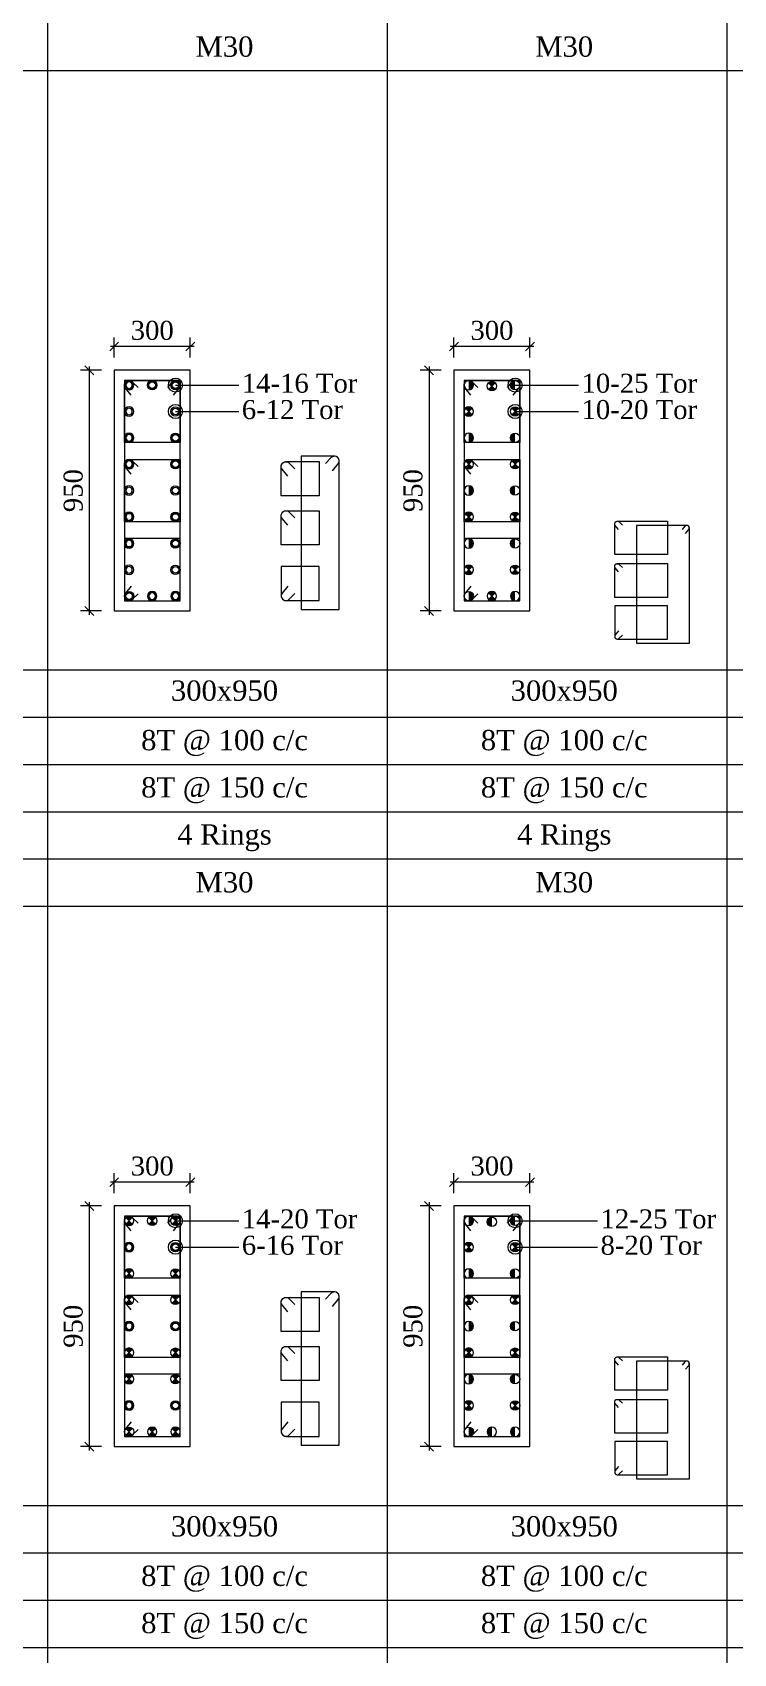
# Model space of a CAD drawing. Header units: metres. Extents: x 95882 to 260884, y 3603 to 81317.
# Drawn here: x 188625 to 191392, y 22956 to 29357 of the extents above; entities that cross this region are included whole.
import ezdxf
from ezdxf.enums import TextEntityAlignment as Align

# ---------------------------------------------------------------- set-up
doc = ezdxf.new("R2010")
doc.units = ezdxf.units.M
doc.header["$LTSCALE"] = 0.05
doc.header["$MEASUREMENT"] = 0
doc.header["$PDMODE"] = 34
doc.header["$PDSIZE"] = -2.5
doc.layers.get('0').update_dxf_attribs({"linetype": 'CONTINUOUS', "lineweight": 0})
doc.layers.get('DEFPOINTS').update_dxf_attribs({"linetype": 'CONTINUOUS'})
for name, color, linetype, lineweight in [('S-DIM-R', 7, 'CONTINUOUS', 9), ('S-SECTION', 5, 'CONTINUOUS', 5), ('S-SECTION MARK', 124, 'CONTINUOUS', 0), ('S-SHEET', 251, 'CONTINUOUS', 0), ('S-STEEL COL_DIA', 1, 'CONTINUOUS', 9), ('S-STEEL RING', 1, 'CONTINUOUS', 9), ('S-TEXT', 7, 'CONTINUOUS', 0), ('S-TEXT COL SIZE', 7, 'CONTINUOUS', 15), ('S-TEXT MIX', 1, 'CONTINUOUS', 15), ('S-TEXT RINGS', 7, 'CONTINUOUS', 15)]:
    doc.layers.add(name, color=color, linetype=linetype, lineweight=lineweight)
doc.styles.add('AAPL-ADRESS tahoma', font='tahoma.ttf')
doc.styles.add('S-ROMANS', font='times.ttf')
doc.styles.get("Standard").update_dxf_attribs({"font": 'times.ttf'})
doc.styles.add('TEXT', font='times.ttf')
doc.dimstyles.new('75mm', dxfattribs={"dimscale": 140, "dimtxt": 1, "dimasz": 0.35, "dimexe": 0.5, "dimexo": 1, "dimgap": 0.01, "dimtad": 0, "dimdec": 0, "dimzin": 12, "dimdsep": 46, "dimtxsty": 'AAPL-ADRESS tahoma', "dimblk": 'OBLIQUE', "dimcen": 0.35, "dimdle": 0.01, "dimse1": 1, "dimse2": 1, "dimclrd": 256, "dimclre": 256, "dimclrt": 256, "dimadec": 0, "dimazin": 3, "dimtfac": 1, "dimtdec": 0, "dimtmove": 1, "dimatfit": 3, "dimldrblk": 'DOTSMALL', "dimfxl": 1, "dimtolj": 1, "dimtzin": 0, "dimarcsym": 1})
doc.dimstyles.new('S_DIM', dxfattribs={"dimtxt": 75, "dimasz": 35, "dimexe": 35, "dimexo": 50, "dimgap": 25, "dimtad": 1, "dimdec": 0, "dimzin": 0, "dimdsep": 46, "dimtxsty": 'Standard', "dimblk": 'OBLIQUE', "dimcen": 0.09, "dimdle": 15, "dimclrd": 256, "dimclre": 256, "dimclrt": 256, "dimadec": 0, "dimazin": 0, "dimtfac": 1, "dimtdec": 0, "dimtofl": 0, "dimtmove": 0, "dimatfit": 3, "dimfxl": 1, "dimtolj": 1, "dimtzin": 0, "dimlwd": -1, "dimlwe": -1, "dimarcsym": 0})

# ---------------------------------------------------------------- blocks, each defined once
blk = doc.blocks.new('_Oblique')
at = {"color": 0, "linetype": 'ByBlock', "lineweight": -2}
blk.add_line((-0.5, -0.5), (0.5, 0.5), dxfattribs=at)
blk = doc.blocks.new('*D522')
at = {"layer": 'DEFPOINTS', "color": 0, "transparency": 16777216}
for p in [(188947.8, 24722.9, -0.1), (188849.6, 23772.9), (188947.8, 23772.9, -0.1)]:
    blk.add_point(p, dxfattribs=at)
at = {"layer": 'S-DIM-R', "transparency": 16777216}
for p, q in [((188897.8, 24722.9), (188814.6, 24722.9)), ((188849.6, 24737.9), (188849.6, 23757.9)), ((188897.8, 23772.9), (188814.6, 23772.9))]:
    blk.add_line(p, q, dxfattribs=at)
at = {"layer": 'S-DIM-R', "transparency": 16777216, "xscale": 35, "yscale": 35, "zscale": 35}
for p, rotation in [((188849.6, 24722.9), 90), ((188849.6, 23772.9), 270)]:
    blk.add_blockref('_Oblique', p, dxfattribs=dict(at, rotation=rotation))
at = {"layer": 'S-DIM-R', "transparency": 16777216, "insert": (188786.3, 24247.9), "char_height": 75, "attachment_point": 5, "rotation": 90}
blk.add_mtext('\\A1;950', dxfattribs=at)
blk = doc.blocks.new('*D523')
at = {"layer": 'DEFPOINTS', "color": 0, "transparency": 16777216}
for p in [(188947.8, 24817.1), (188947.8, 24722.9, 0), (189247.8, 24722.9, 0)]:
    blk.add_point(p, dxfattribs=at)
at = {"layer": 'S-DIM-R', "transparency": 16777216}
for p, q in [((188947.8, 24772.9), (188947.8, 24852.1)), ((189247.8, 24772.9), (189247.8, 24852.1)), ((189262.8, 24817.1), (188932.8, 24817.1))]:
    blk.add_line(p, q, dxfattribs=at)
at = {"layer": 'S-DIM-R', "transparency": 16777216, "xscale": 35, "yscale": 35, "zscale": 35, "rotation": 180}
blk.add_blockref('_Oblique', (188947.8, 24817.1), dxfattribs=at)
at = {"layer": 'S-DIM-R', "transparency": 16777216, "xscale": 35, "yscale": 35, "zscale": 35}
blk.add_blockref('_Oblique', (189247.8, 24817.1), dxfattribs=at)
at = {"layer": 'S-DIM-R', "transparency": 16777216, "insert": (189097.8, 24880.2), "char_height": 75, "attachment_point": 5}
blk.add_mtext('\\A1;300', dxfattribs=at)
blk = doc.blocks.new('*U4')
at = {"layer": 'S-STEEL COL_DIA'}
h = blk.add_hatch(color=256, dxfattribs=at)
h.dxf.hatch_style = 1
h.paths.add_polyline_path([(0, 0), (0, -18.5, 0.198912), (13, -13)])
h.paths.add_polyline_path([(0, 0), (-13, -13, 0.198912), (0, -18.5)])
h.paths.add_polyline_path([(0, 18.5, 0.198912), (-13, 13), (0, 0)])
h.paths.add_polyline_path([(13, 13, 0.198912), (0, 18.5), (0, 0)])
at = {"layer": 'S-STEEL COL_DIA', "lineweight": 5}
for p, q in [((-13, 13), (13, -13)), ((13, 13), (-13, -13))]:
    blk.add_line(p, q, dxfattribs=at)
blk.add_circle((0, 0), 18.5, dxfattribs=at)
blk = doc.blocks.new('*U5')
at = {"layer": 'S-STEEL COL_DIA'}
h = blk.add_hatch(color=256, dxfattribs=at)
h.dxf.hatch_style = 1
h.paths.add_polyline_path([(-18.5, 0, 1), (18.5, 0, 1)])
h.paths.add_polyline_path([(13, 0, -1), (-13, 0, -1)], flags=16)
at = {"layer": 'S-STEEL COL_DIA', "lineweight": 5}
for radius in [18.5, 13]:
    blk.add_circle((0, 0), radius, dxfattribs=at)
blk = doc.blocks.new('*D530')
at = {"layer": 'DEFPOINTS', "color": 0, "transparency": 16777216}
for p in [(190288.4, 24722.9, -0.1), (190190.2, 23772.9), (190288.4, 23772.9, -0.1)]:
    blk.add_point(p, dxfattribs=at)
at = {"layer": 'S-DIM-R', "transparency": 16777216}
for p, q in [((190238.4, 24722.9), (190155.2, 24722.9)), ((190190.2, 24737.9), (190190.2, 23757.9)), ((190238.4, 23772.9), (190155.2, 23772.9))]:
    blk.add_line(p, q, dxfattribs=at)
at = {"layer": 'S-DIM-R', "transparency": 16777216, "xscale": 35, "yscale": 35, "zscale": 35}
for p, rotation in [((190190.2, 24722.9), 90), ((190190.2, 23772.9), 270)]:
    blk.add_blockref('_Oblique', p, dxfattribs=dict(at, rotation=rotation))
at = {"layer": 'S-DIM-R', "transparency": 16777216, "insert": (190126.9, 24247.9), "char_height": 75, "attachment_point": 5, "rotation": 90}
blk.add_mtext('\\A1;950', dxfattribs=at)
blk = doc.blocks.new('*D531')
at = {"layer": 'DEFPOINTS', "color": 0, "transparency": 16777216}
for p in [(190288.4, 24817.1), (190288.4, 24722.9, 0), (190588.4, 24722.9, 0)]:
    blk.add_point(p, dxfattribs=at)
at = {"layer": 'S-DIM-R', "transparency": 16777216}
for p, q in [((190288.4, 24772.9), (190288.4, 24852.1)), ((190588.4, 24772.9), (190588.4, 24852.1)), ((190603.4, 24817.1), (190273.4, 24817.1))]:
    blk.add_line(p, q, dxfattribs=at)
at = {"layer": 'S-DIM-R', "transparency": 16777216, "xscale": 35, "yscale": 35, "zscale": 35, "rotation": 180}
blk.add_blockref('_Oblique', (190288.4, 24817.1), dxfattribs=at)
at = {"layer": 'S-DIM-R', "transparency": 16777216, "xscale": 35, "yscale": 35, "zscale": 35}
blk.add_blockref('_Oblique', (190588.4, 24817.1), dxfattribs=at)
at = {"layer": 'S-DIM-R', "transparency": 16777216, "insert": (190438.4, 24880.2), "char_height": 75, "attachment_point": 5}
blk.add_mtext('\\A1;300', dxfattribs=at)
blk = doc.blocks.new('*U6')
at = {"layer": 'S-STEEL COL_DIA'}
h = blk.add_hatch(color=256, dxfattribs=at)
h.dxf.hatch_style = 1
h.paths.add_polyline_path([(0, 18.5, 0.414214), (-18.5, 0, 0.414214), (0, -18.5)])
at = {"layer": 'S-STEEL COL_DIA', "lineweight": 5}
blk.add_circle((0, 0), 18.5, dxfattribs=at)
blk = doc.blocks.new('*D572')
at = {"layer": 'DEFPOINTS', "color": 0, "transparency": 16777216}
for p in [(188947.8, 28022.5, -0.1), (188849.6, 27072.5), (188947.8, 27072.5, -0.1)]:
    blk.add_point(p, dxfattribs=at)
at = {"layer": 'S-DIM-R', "transparency": 16777216}
for p, q in [((188849.6, 28037.5), (188849.6, 27057.5)), ((188897.8, 28022.5), (188814.6, 28022.5)), ((188897.8, 27072.5), (188814.6, 27072.5))]:
    blk.add_line(p, q, dxfattribs=at)
at = {"layer": 'S-DIM-R', "transparency": 16777216, "xscale": 35, "yscale": 35, "zscale": 35}
for p, rotation in [((188849.6, 28022.5), 90), ((188849.6, 27072.5), 270)]:
    blk.add_blockref('_Oblique', p, dxfattribs=dict(at, rotation=rotation))
at = {"layer": 'S-DIM-R', "transparency": 16777216, "insert": (188786.3, 27547.5), "char_height": 75, "attachment_point": 5, "rotation": 90}
blk.add_mtext('\\A1;950', dxfattribs=at)
blk = doc.blocks.new('*D573')
at = {"layer": 'DEFPOINTS', "color": 0, "transparency": 16777216}
for p in [(188947.8, 28116.7), (188947.8, 28022.5, 0), (189247.8, 28022.5, 0)]:
    blk.add_point(p, dxfattribs=at)
at = {"layer": 'S-DIM-R', "transparency": 16777216}
for p, q in [((189262.8, 28116.7), (188932.8, 28116.7)), ((188947.8, 28072.5), (188947.8, 28151.7)), ((189247.8, 28072.5), (189247.8, 28151.7))]:
    blk.add_line(p, q, dxfattribs=at)
at = {"layer": 'S-DIM-R', "transparency": 16777216, "xscale": 35, "yscale": 35, "zscale": 35, "rotation": 180}
blk.add_blockref('_Oblique', (188947.8, 28116.7), dxfattribs=at)
at = {"layer": 'S-DIM-R', "transparency": 16777216, "xscale": 35, "yscale": 35, "zscale": 35}
blk.add_blockref('_Oblique', (189247.8, 28116.7), dxfattribs=at)
at = {"layer": 'S-DIM-R', "transparency": 16777216, "insert": (189097.8, 28179.8), "char_height": 75, "attachment_point": 5}
blk.add_mtext('\\A1;300', dxfattribs=at)
blk = doc.blocks.new('*U7')
at = {"layer": 'S-STEEL COL_DIA', "lineweight": 5}
for radius in [18.5, 13, 13]:
    blk.add_circle((0, 0), radius, dxfattribs=at)
blk = doc.blocks.new('*D557')
at = {"layer": 'DEFPOINTS', "color": 0, "transparency": 16777216}
for p in [(190288.4, 28022.5, -0.1), (190190.2, 27072.5), (190288.4, 27072.5, -0.1)]:
    blk.add_point(p, dxfattribs=at)
at = {"layer": 'S-DIM-R', "transparency": 16777216}
for p, q in [((190190.2, 28037.5), (190190.2, 27057.5)), ((190238.4, 28022.5), (190155.2, 28022.5)), ((190238.4, 27072.5), (190155.2, 27072.5))]:
    blk.add_line(p, q, dxfattribs=at)
at = {"layer": 'S-DIM-R', "transparency": 16777216, "xscale": 35, "yscale": 35, "zscale": 35}
for p, rotation in [((190190.2, 28022.5), 90), ((190190.2, 27072.5), 270)]:
    blk.add_blockref('_Oblique', p, dxfattribs=dict(at, rotation=rotation))
at = {"layer": 'S-DIM-R', "transparency": 16777216, "insert": (190126.9, 27547.5), "char_height": 75, "attachment_point": 5, "rotation": 90}
blk.add_mtext('\\A1;950', dxfattribs=at)
blk = doc.blocks.new('*D556')
at = {"layer": 'DEFPOINTS', "color": 0, "transparency": 16777216}
for p in [(190288.4, 28116.7), (190288.4, 28022.5, 0), (190588.4, 28022.5, 0)]:
    blk.add_point(p, dxfattribs=at)
at = {"layer": 'S-DIM-R', "transparency": 16777216}
for p, q in [((190603.4, 28116.7), (190273.4, 28116.7)), ((190288.4, 28072.5), (190288.4, 28151.7)), ((190588.4, 28072.5), (190588.4, 28151.7))]:
    blk.add_line(p, q, dxfattribs=at)
at = {"layer": 'S-DIM-R', "transparency": 16777216, "xscale": 35, "yscale": 35, "zscale": 35, "rotation": 180}
blk.add_blockref('_Oblique', (190288.4, 28116.7), dxfattribs=at)
at = {"layer": 'S-DIM-R', "transparency": 16777216, "xscale": 35, "yscale": 35, "zscale": 35}
blk.add_blockref('_Oblique', (190588.4, 28116.7), dxfattribs=at)
at = {"layer": 'S-DIM-R', "transparency": 16777216, "insert": (190438.4, 28179.8), "char_height": 75, "attachment_point": 5}
blk.add_mtext('\\A1;300', dxfattribs=at)

msp = doc.modelspace()

# ---------------------------------------------------------------- linework, layer by layer
at = {"layer": 'S-SECTION', "elevation": 0}
for points in [[(188947.8, 27072.5), (189247.8, 27072.5), (189247.8, 28022.5), (188947.8, 28022.5)], [(190288.4, 27072.5), (190588.4, 27072.5), (190588.4, 28022.5), (190288.4, 28022.5)], [(188947.8, 23772.9), (189247.8, 23772.9), (189247.8, 24722.9), (188947.8, 24722.9)], [(190288.4, 23772.9), (190588.4, 23772.9), (190588.4, 24722.9), (190288.4, 24722.9)]]:
    msp.add_lwpolyline(points, close=True, dxfattribs=at)
at = {"layer": 'S-SHEET'}
for p, q in [((188684.4, 49003.5, 0), (188684.4, 9408.8, -0.1)), ((188684.4, 49003.5, 0), (188684.4, 9408.8, -0.1)), ((188684.4, 49003.5, 0), (188684.4, 9408.8, -0.1)), ((188684.4, 49003.5, 0), (188684.4, 9408.8, -0.1)), ((188684.4, 49003.5, 0), (188684.4, 9408.8, 0)), ((188684.4, 49003.5, 0), (188684.4, 9408.8, 0)), ((188684.4, 49003.5, 0.1), (188684.4, 9408.8, 0)), ((188684.4, 49003.5, 0.1), (188684.4, 9408.8, 0)), ((188684.4, 49003.5, 0), (188684.4, 9408.8, 0)), ((188684.4, 49003.5, 0), (188684.4, 9408.8, 0)), ((188684.4, 49003.5, 0.1), (188684.4, 9408.8, 0)), ((188684.4, 49003.5, 0.1), (188684.4, 9408.8, 0)), ((188684.4, 49003.5, 0), (188684.4, 9408.8, 0)), ((188684.4, 49003.5, 0), (188684.4, 9408.8, 0)), ((188684.4, 49003.5, 0.1), (188684.4, 9408.8, 0)), ((190025, 49003.5, 0), (190025, 9408.8, 0)), ((190025, 49003.5, 0), (190025, 9408.8, 0)), ((190025, 49003.5, 0.1), (190025, 9408.8, 0)), ((190025, 49003.5, 0.1), (190025, 9408.8, 0)), ((190025, 49003.5, 0.1), (190025, 9408.8, 0.1)), ((190025, 49003.5, 0.1), (190025, 9408.8, 0.1)), ((190025, 49003.5, 0.1), (190025, 9408.8, 0.1)), ((190025, 49003.5, 0.1), (190025, 9408.8, 0.1)), ((190025, 49003.5, 0.1), (190025, 9408.8, 0.1)), ((190025, 49003.5, 0.1), (190025, 9408.8, 0.1)), ((190025, 49003.5, 0.1), (190025, 9408.8, 0.1)), ((190025, 49003.5, 0.1), (190025, 9408.8, 0.1)), ((190025, 49003.5, 0.1), (190025, 9408.8, 0.1)), ((190025, 49003.5, 0.1), (190025, 9408.8, 0.1)), ((190025, 49003.5, 0.1), (190025, 9408.8, 0.1)), ((191365.5, 49003.5, 0.1), (191365.5, 9408.8, 0.1)), ((191365.5, 49003.5, 0.1), (191365.5, 9408.8, 0.1)), ((191365.5, 49003.5, 0.1), (191365.5, 9408.8, 0.1)), ((191365.5, 49003.5, 0.1), (191365.5, 9408.8, 0.1)), ((191365.5, 49003.5, 0.2), (191365.5, 9408.8, 0.2)), ((191365.5, 49003.5, 0.2), (191365.5, 9408.8, 0.2)), ((191365.5, 49003.5, 0.2), (191365.5, 9408.8, 0.2)), ((191365.5, 49003.5, 0.2), (191365.5, 9408.8, 0.2)), ((191365.5, 49003.5, 0.2), (191365.5, 9408.8, 0.2)), ((191365.5, 49003.5, 0.2), (191365.5, 9408.8, 0.2)), ((191365.5, 49003.5, 0.2), (191365.5, 9408.8, 0.2)), ((191365.5, 49003.5, 0.2), (191365.5, 9408.8, 0.2)), ((191365.5, 49003.5, 0.2), (191365.5, 9408.8, 0.2)), ((191365.5, 49003.5, 0.2), (191365.5, 9408.8, 0.2)), ((191365.5, 49003.5, 0.2), (191365.5, 9408.8, 0.2)), ((177084.5, 29206.1, 0), (198068.5, 29206.1, -0.1)), ((177084.5, 26839.6, 0), (198068.5, 26839.6, -0.1)), ((177084.5, 26653.5, 0), (198068.5, 26653.5, -0.1)), ((177084.5, 26653.5, 0), (198068.5, 26653.5, -0.1)), ((177084.5, 26466.4, 0), (198068.5, 26466.4, -0.1)), ((177691.8, 26279.8, 0), (198068.5, 26279.8, -0.1)), ((177084.5, 26093.2, 0), (198068.5, 26093.2, -0.1)), ((177084.5, 23540, 0), (198068.5, 23540, -0.1)), ((177084.5, 23353.9, 0), (198068.5, 23353.9, -0.1)), ((177084.5, 23353.9, 0), (198068.5, 23353.9, -0.1)), ((177084.5, 23166.8, 0), (198068.5, 23166.8, -0.1)), ((177691.8, 22980.2, 0), (198068.5, 22980.2, -0.1))]:
    msp.add_line(p, q, dxfattribs=at)
at = {"layer": 'S-SHEET', "color": 0}
msp.add_line((177084.5, 25906.6, 0), (198068.5, 25906.6, -0.1), dxfattribs=at)
at = {"layer": 'S-STEEL RING'}
for points, elevation in [([(189181.2, 27925), (189203.6, 27952.3, 0.633211), (189189.4, 27982.5), (188987.8, 27982.5), (188987.8, 27112.5), (189207.8, 27112.5), (189207.8, 27964, 0.666768), (189176.4, 27977.1), (189158.5, 27954.5)], -0.1), ([(190521.8, 27925), (190544.2, 27952.3, 0.633211), (190529.9, 27982.5), (190328.4, 27982.5), (190328.4, 27112.5), (190548.4, 27112.5), (190548.4, 27964, 0.666768), (190517, 27977.1), (190499.1, 27954.5)], 0), ([(189809, 27625.6), (189831.4, 27653, 0.633211), (189817.2, 27683.1), (189685.6, 27683.1), (189685.6, 27078.4), (189835.6, 27078.4), (189835.6, 27664.7, 0.666768), (189804.2, 27677.8), (189781.3, 27655.1)], 0), ([(189809, 27625.6), (189831.4, 27653, 0.633211), (189817.2, 27683.1), (189685.6, 27683.1), (189685.6, 27078.4), (189835.6, 27078.4), (189835.6, 27664.7, 0.666768), (189804.2, 27677.8), (189781.3, 27655.1)], 0.1), ([(191202.4, 27377.9), (191215.1, 27393.3, 0.633211), (191207, 27410.2), (191009.3, 27410.2), (191009.3, 26945), (191217.4, 26945), (191217.4, 27399.9, 0.666768), (191199.7, 27407.2), (191189.7, 27394.5)], -0.1), ([(189181.2, 24625.4), (189203.6, 24652.8, 0.633211), (189189.4, 24682.9), (188987.8, 24682.9), (188987.8, 23812.9), (189207.8, 23812.9), (189207.8, 24664.5, 0.666768), (189176.4, 24677.6), (189158.5, 24654.9)], -0.1), ([(190521.8, 24625.4), (190544.2, 24652.8, 0.633211), (190529.9, 24682.9), (190328.4, 24682.9), (190328.4, 23812.9), (190548.4, 23812.9), (190548.4, 24664.5, 0.666768), (190517, 24677.6), (190499.1, 24654.9)], 0), ([(189809, 24326.1), (189831.4, 24353.4, 0.633211), (189817.2, 24383.6), (189685.6, 24383.6), (189685.6, 23778.8), (189835.6, 23778.8), (189835.6, 24365.1, 0.666768), (189804.2, 24378.2), (189781.3, 24355.6)], 0), ([(189809, 24326.1), (189831.4, 24353.4, 0.633211), (189817.2, 24383.6), (189685.6, 24383.6), (189685.6, 23778.8), (189835.6, 23778.8), (189835.6, 24365.1, 0.666768), (189804.2, 24378.2), (189781.3, 24355.6)], 0.1), ([(191202.4, 24078.3), (191215.1, 24093.7, 0.633211), (191207, 24110.7), (191009.3, 24110.7), (191009.3, 23645.4), (191217.4, 23645.4), (191217.4, 24100.3, 0.666768), (191199.7, 24107.7), (191189.7, 24094.9)], -0.1)]:
    msp.add_lwpolyline(points, format="xyb", dxfattribs=dict(at, elevation=elevation))
at = {"layer": 'S-STEEL RING', "color": 3}
for points, elevation in [([(189014.4, 27925), (188992, 27952.3, -0.633211), (189006.3, 27982.5), (189207.8, 27982.5), (189207.8, 27737.1), (188987.8, 27737.1), (188987.8, 27964, -0.666768), (189019.3, 27977.1), (189042.1, 27954.5)], -0.1), ([(190355, 27925), (190332.6, 27952.3, -0.633211), (190346.9, 27982.5), (190548.4, 27982.5), (190548.4, 27737.1), (190328.4, 27737.1), (190328.4, 27964, -0.666768), (190359.8, 27977.1), (190382.7, 27954.5)], 0), ([(189014.4, 27612.6), (188992, 27639.9, -0.633211), (189006.3, 27670.1), (189207.8, 27670.1), (189207.8, 27424.7), (188987.8, 27424.7), (188987.8, 27651.6, -0.666768), (189019.3, 27664.7), (189042.1, 27642.1)], -0.1), ([(189633.5, 27604.3), (189611.1, 27631.6, -0.633211), (189625.4, 27661.8), (189756.9, 27661.8), (189756.9, 27527.3), (189606.9, 27527.3), (189606.9, 27643.3, -0.666768), (189638.4, 27656.4), (189661.2, 27633.8)], 0), ([(190355, 27612.6), (190332.6, 27639.9, -0.633211), (190346.9, 27670.1), (190548.4, 27670.1), (190548.4, 27424.7), (190328.4, 27424.7), (190328.4, 27651.6, -0.666768), (190359.8, 27664.7), (190382.7, 27642.1)], 0), ([(189633.5, 27410.5), (189611.1, 27437.9, -0.633211), (189625.4, 27468), (189756.9, 27468), (189756.9, 27333.5), (189606.9, 27333.5), (189606.9, 27449.6, -0.666768), (189638.4, 27462.7), (189661.2, 27440)], 0), ([(190937.8, 27394.3), (190925.2, 27409.7, -0.633211), (190933.2, 27426.6), (191131, 27426.6), (191131, 27295), (190922.9, 27295), (190922.9, 27416.2, -0.666768), (190940.6, 27423.6), (190953.4, 27410.9)], -0.1), ([(189014.4, 27170), (188992, 27142.6, 0.633211), (189006.3, 27112.5), (189207.8, 27112.5), (189207.8, 27357.9), (188987.8, 27357.9), (188987.8, 27130.9, 0.666768), (189019.3, 27117.8), (189042.1, 27140.5)], -0.1), ([(190355, 27170), (190332.6, 27142.6, 0.633211), (190346.9, 27112.5), (190548.4, 27112.5), (190548.4, 27357.9), (190328.4, 27357.9), (190328.4, 27130.9, 0.666768), (190359.8, 27117.8), (190382.7, 27140.5)], 0), ([(189633.5, 27170.5), (189611.1, 27143.1, 0.633211), (189625.4, 27113), (189756.9, 27113), (189756.9, 27247.5), (189606.9, 27247.5), (189606.9, 27131.4, 0.666768), (189638.4, 27118.3), (189661.2, 27141)], 0), ([(190937.8, 27226.7), (190925.2, 27242.1, -0.633211), (190933.2, 27259.1), (191131, 27259.1), (191131, 27124.9), (190922.9, 27124.9), (190922.9, 27248.7, -0.666768), (190940.6, 27256.1), (190953.4, 27243.3)], -0.1), ([(190937.8, 26993.7), (190925.2, 26978.3, 0.633211), (190933.2, 26961.4), (191131, 26961.4), (191131, 27093), (190922.9, 27093), (190922.9, 26971.8, 0.666768), (190940.6, 26964.4), (190953.4, 26977.1)], -0.1), ([(189014.4, 24625.4), (188992, 24652.8, -0.633211), (189006.3, 24682.9), (189207.8, 24682.9), (189207.8, 24437.5), (188987.8, 24437.5), (188987.8, 24664.5, -0.666768), (189019.3, 24677.6), (189042.1, 24654.9)], -0.1), ([(190355, 24625.4), (190332.6, 24652.8, -0.633211), (190346.9, 24682.9), (190548.4, 24682.9), (190548.4, 24437.5), (190328.4, 24437.5), (190328.4, 24664.5, -0.666768), (190359.8, 24677.6), (190382.7, 24654.9)], 0), ([(189014.4, 24313), (188992, 24340.4, -0.633211), (189006.3, 24370.5), (189207.8, 24370.5), (189207.8, 24125.1), (188987.8, 24125.1), (188987.8, 24352.1, -0.666768), (189019.3, 24365.2), (189042.1, 24342.5)], -0.1), ([(189633.5, 24304.7), (189611.1, 24332.1, -0.633211), (189625.4, 24362.2), (189756.9, 24362.2), (189756.9, 24227.7), (189606.9, 24227.7), (189606.9, 24343.8, -0.666768), (189638.4, 24356.9), (189661.2, 24334.2)], 0), ([(190355, 24313), (190332.6, 24340.4, -0.633211), (190346.9, 24370.5), (190548.4, 24370.5), (190548.4, 24125.1), (190328.4, 24125.1), (190328.4, 24352.1, -0.666768), (190359.8, 24365.2), (190382.7, 24342.5)], 0), ([(189633.5, 24111), (189611.1, 24138.3, -0.633211), (189625.4, 24168.5), (189756.9, 24168.5), (189756.9, 24034), (189606.9, 24034), (189606.9, 24150, -0.666768), (189638.4, 24163.1), (189661.2, 24140.5)], 0), ([(190937.8, 24094.7), (190925.2, 24110.1, -0.633211), (190933.2, 24127.1), (191131, 24127.1), (191131, 23995.4), (190922.9, 23995.4), (190922.9, 24116.7, -0.666768), (190940.6, 24124), (190953.4, 24111.3)], -0.1), ([(189014.4, 23870.4), (188992, 23843.1, 0.633211), (189006.3, 23812.9), (189207.8, 23812.9), (189207.8, 24058.3), (188987.8, 24058.3), (188987.8, 23831.4, 0.666768), (189019.3, 23818.3), (189042.1, 23840.9)], -0.1), ([(190355, 23870.4), (190332.6, 23843.1, 0.633211), (190346.9, 23812.9), (190548.4, 23812.9), (190548.4, 24058.3), (190328.4, 24058.3), (190328.4, 23831.4, 0.666768), (190359.8, 23818.3), (190382.7, 23840.9)], 0), ([(189633.5, 23870.9), (189611.1, 23843.6, 0.633211), (189625.4, 23813.4), (189756.9, 23813.4), (189756.9, 23947.9), (189606.9, 23947.9), (189606.9, 23831.9, 0.666768), (189638.4, 23818.8), (189661.2, 23841.4)], 0), ([(190937.8, 23927.1), (190925.2, 23942.5, -0.633211), (190933.2, 23959.5), (191131, 23959.5), (191131, 23825.3), (190922.9, 23825.3), (190922.9, 23949.1, -0.666768), (190940.6, 23956.5), (190953.4, 23943.8)], -0.1), ([(190937.8, 23694.2), (190925.2, 23678.8, 0.633211), (190933.2, 23661.8), (191131, 23661.8), (191131, 23793.5), (190922.9, 23793.5), (190922.9, 23672.2, 0.666768), (190940.6, 23664.8), (190953.4, 23677.6)], -0.1)]:
    msp.add_lwpolyline(points, format="xyb", dxfattribs=dict(at, elevation=elevation))

# ---------------------------------------------------------------- block references
at = {"layer": 'S-STEEL COL_DIA', "xscale": -1}
for name, p in [('*U5', (189006.3, 27964, -0.1)), ('*U6', (190346.9, 27964, 0)), ('*U7', (189006.3, 27859.9, -0.1)), ('*U4', (190346.9, 27859.9, 0)), ('*U5', (189006.3, 27755.8, -0.1)), ('*U6', (190346.9, 27755.8, 0)), ('*U5', (189006.3, 27651.6, -0.1)), ('*U4', (190346.9, 27651.6, 0)), ('*U7', (189006.3, 27547.5, -0.1)), ('*U6', (190346.9, 27547.5, 0)), ('*U5', (189006.3, 27443.4, -0.1)), ('*U4', (190346.9, 27443.4, 0)), ('*U5', (189006.3, 27339.2, -0.1)), ('*U6', (190346.9, 27339.2, 0)), ('*U7', (189006.3, 27235.1, -0.1)), ('*U4', (190346.9, 27235.1, 0)), ('*U4', (189006.3, 24664.5, -0.1)), ('*U6', (190346.9, 24664.5, 0)), ('*U5', (189006.3, 24560.3, -0.1)), ('*U4', (190346.9, 24560.3, 0)), ('*U4', (189006.3, 24456.2, -0.1)), ('*U6', (190346.9, 24456.2, 0)), ('*U4', (189006.3, 24352.1, -0.1)), ('*U4', (190346.9, 24352.1, 0)), ('*U5', (189006.3, 24247.9, -0.1)), ('*U6', (190346.9, 24247.9, 0)), ('*U4', (189006.3, 24143.8, -0.1)), ('*U4', (190346.9, 24143.8, 0)), ('*U4', (189006.3, 24039.7, -0.1)), ('*U6', (190346.9, 24039.7, 0)), ('*U5', (189006.3, 23935.5, -0.1)), ('*U4', (190346.9, 23935.5, 0))]:
    msp.add_blockref(name, p, dxfattribs=at)
at = {"layer": 'S-STEEL COL_DIA'}
for name, p in [('*U5', (189097.8, 27964, 0)), ('*U5', (189189.4, 27964, -0.1)), ('*U4', (190438.4, 27959.9, 0)), ('*U6', (190529.9, 27964, 0)), ('*U7', (189189.4, 27859.9, -0.1)), ('*U4', (190529.9, 27859.9, 0)), ('*U5', (189189.4, 27755.8, -0.1)), ('*U6', (190529.9, 27755.8, 0)), ('*U5', (189189.4, 27651.6, -0.1)), ('*U4', (190529.9, 27651.6, 0)), ('*U7', (189189.4, 27547.5, -0.1)), ('*U6', (190529.9, 27547.5, 0)), ('*U5', (189189.4, 27443.4, -0.1)), ('*U4', (190529.9, 27443.4, 0)), ('*U5', (189189.4, 27339.2, -0.1)), ('*U6', (190529.9, 27339.2, 0)), ('*U7', (189189.4, 27235.1, -0.1)), ('*U4', (190529.9, 27235.1, 0)), ('*U4', (189097.8, 24664.5, 0)), ('*U4', (189189.4, 24664.5, -0.1)), ('*U6', (190438.4, 24660.4, 0)), ('*U6', (190529.9, 24664.5, 0)), ('*U5', (189189.4, 24560.3, -0.1)), ('*U4', (190529.9, 24560.3, 0)), ('*U4', (189189.4, 24456.2, -0.1)), ('*U6', (190529.9, 24456.2, 0)), ('*U4', (189189.4, 24352.1, -0.1)), ('*U4', (190529.9, 24352.1, 0)), ('*U5', (189189.4, 24247.9, -0.1)), ('*U6', (190529.9, 24247.9, 0)), ('*U4', (189189.4, 24143.8, -0.1)), ('*U4', (190529.9, 24143.8, 0)), ('*U4', (189189.4, 24039.7, -0.1)), ('*U6', (190529.9, 24039.7, 0)), ('*U5', (189189.4, 23935.5, -0.1)), ('*U4', (190529.9, 23935.5, 0))]:
    msp.add_blockref(name, p, dxfattribs=at)
at = {"layer": 'S-STEEL COL_DIA', "rotation": 180}
for name, p in [('*U5', (189006.3, 27130.9, -0.1)), ('*U6', (190346.9, 27130.9, 0)), ('*U4', (189006.3, 23831.4, -0.1)), ('*U6', (190346.9, 23831.4, 0))]:
    msp.add_blockref(name, p, dxfattribs=at)
at = {"layer": 'S-STEEL COL_DIA', "xscale": -1, "rotation": 180}
for name, p in [('*U5', (189097.8, 27130.9, 0)), ('*U5', (189189.4, 27130.9, -0.1)), ('*U4', (190438.4, 27130.9, 0)), ('*U6', (190529.9, 27130.9, 0)), ('*U4', (189097.8, 23831.4, 0)), ('*U4', (189189.4, 23831.4, -0.1)), ('*U6', (190438.4, 23831.4, 0)), ('*U6', (190529.9, 23831.4, 0))]:
    msp.add_blockref(name, p, dxfattribs=at)

# ---------------------------------------------------------------- texts
at = {"layer": 'S-TEXT', "color": 7, "style": 'TEXT'}
for s, p in [('14-16 Tor ', (189451.3, 27934.1, -0.1)), ('10-25 Tor ', (190791.9, 27934.1, 0)), ('6-12 Tor ', (189451.3, 27830, -0.1)), ('10-20 Tor ', (190791.9, 27830, 0)), ('14-20 Tor ', (189451.3, 24634.6, -0.1)), ('12-25 Tor ', (190866.9, 24634.6, 0)), ('6-16 Tor ', (189451.3, 24530.4, -0.1)), ('8-20 Tor ', (190866.9, 24530.4, 0))]:
    msp.add_text(s, height=75, dxfattribs=at).set_placement(p)
at = {"layer": 'S-TEXT COL SIZE', "color": 6, "style": 'S-ROMANS'}
for p in [(189383.1, 26757.8, -0.1), (190723.7, 26757.8, -0.1), (189383.1, 23458.2, -0.1), (190723.7, 23458.2, -0.1)]:
    msp.add_text('300x950', height=80, dxfattribs=at).set_placement(p, align=Align.MIDDLE_CENTER)
at = {"layer": 'S-TEXT MIX', "style": 'S-ROMANS'}
for p in [(189383.1, 29300.7, -0.1), (190723.7, 29300.7, -0.1), (189383.1, 26001.1, -0.1), (190723.7, 26001.1, -0.1)]:
    msp.add_text('M30', height=80, dxfattribs=at).set_placement(p, align=Align.MIDDLE_CENTER)
at = {"layer": 'S-TEXT RINGS', "style": 'S-ROMANS'}
for s, p in [('8T @ 100 c/c', (189383.1, 26562.3, -0.1)), ('8T @ 100 c/c', (190723.7, 26562.3, -0.1)), ('8T @ 150 c/c', (189383.1, 26375.9, -0.1)), ('8T @ 150 c/c', (190723.7, 26375.9, -0.1)), ('4 Rings', (189383.1, 26189.8, -0.1)), ('4 Rings', (190723.7, 26189.8, -0.1)), ('8T @ 100 c/c', (189383.1, 23262.7, -0.1)), ('8T @ 100 c/c', (190723.7, 23262.7, -0.1)), ('8T @ 150 c/c', (189383.1, 23076.3, -0.1)), ('8T @ 150 c/c', (190723.7, 23076.3, -0.1))]:
    msp.add_text(s, height=80, dxfattribs=at).set_placement(p, align=Align.MIDDLE_CENTER)

# ---------------------------------------------------------------- dimensions: what is measured, and where the dimension line sits
at = {"layer": 'S-DIM-R'}
for base, p1, p2, picture, middle in [((188947.8, 28116.7, 0), (189247.8, 28022.5, 0), (188947.8, 28022.5, 0), '*D573', (189097.8, 28179.8, 0)), ((190288.4, 28116.7, 0), (190588.4, 28022.5, 0), (190288.4, 28022.5, 0), '*D556', (190438.4, 28179.8, 0)), ((188947.8, 24817.1, 0), (189247.8, 24722.9, 0), (188947.8, 24722.9, 0), '*D523', (189097.8, 24880.2, 0)), ((190288.4, 24817.1, 0), (190588.4, 24722.9, 0), (190288.4, 24722.9, 0), '*D531', (190438.4, 24880.2, 0))]:
    dim = msp.add_linear_dim(base=base, p1=p1, p2=p2, dimstyle='S_DIM', dxfattribs=at)
    dim.commit()
    dim.dimension.update_dxf_attribs({"geometry": picture, "text_midpoint": middle})
for base, p1, p2, picture, middle in [((188849.6, 27072.5, 0), (188947.8, 28022.5, 0), (188947.8, 27072.5, 0), '*D572', (188786.3, 27547.5, 0)), ((190190.2, 27072.5, 0.1), (190288.4, 28022.5, 0), (190288.4, 27072.5, 0), '*D557', (190126.9, 27547.5, 0.1)), ((188849.6, 23772.9, 0), (188947.8, 24722.9, 0), (188947.8, 23772.9, 0), '*D522', (188786.3, 24247.9, 0)), ((190190.2, 23772.9, 0.1), (190288.4, 24722.9, 0), (190288.4, 23772.9, 0), '*D530', (190126.9, 24247.9, 0.1))]:
    dim = msp.add_linear_dim(base=base, p1=p1, p2=p2, angle=90, dimstyle='S_DIM', dxfattribs=at)
    dim.commit()
    dim.dimension.update_dxf_attribs({"geometry": picture, "text_midpoint": middle})

# ---------------------------------------------------------------- leaders
at = {"layer": 'S-SECTION MARK', "linetype": 'ByBlock'}
for points in [[(189189.4, 27964, 0), (189439, 27964, 0)], [(190529.9, 27964, 0), (190779.6, 27964, 0)], [(189189.4, 27859.9, 0), (189439, 27859.9, 0)], [(190529.9, 27859.9, 0), (190779.6, 27859.9, 0)], [(189189.4, 24664.5, 0), (189439, 24664.5, 0)], [(190529.9, 24664.5, 0), (190854.6, 24664.5, 0)], [(189189.4, 24560.3, 0), (189439, 24560.3, 0)], [(190529.9, 24560.3, 0), (190854.6, 24560.3, 0)]]:
    msp.add_leader(points, dimstyle='75mm', override={"dimasz": 0.4, "dimldrblk": 'Origin', "dimfxlon": 1, "dimlwd": 0}, dxfattribs=at)

doc.saveas('drawing.dxf')
